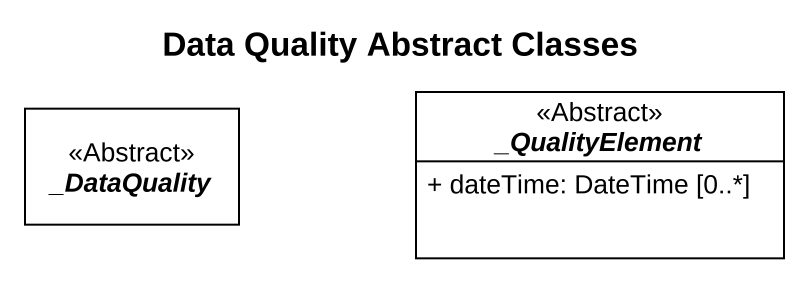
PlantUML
@startuml
title Data Quality Abstract Classes
hide circle
hide empty members
skinparam classAttributeIconSize 0
abstract class "_QualityElement" as QualityElement <<Abstract>> {
  + dateTime: DateTime [0..*]
}
abstract class "_DataQuality" as DataQuality <<Abstract>>
@enduml
